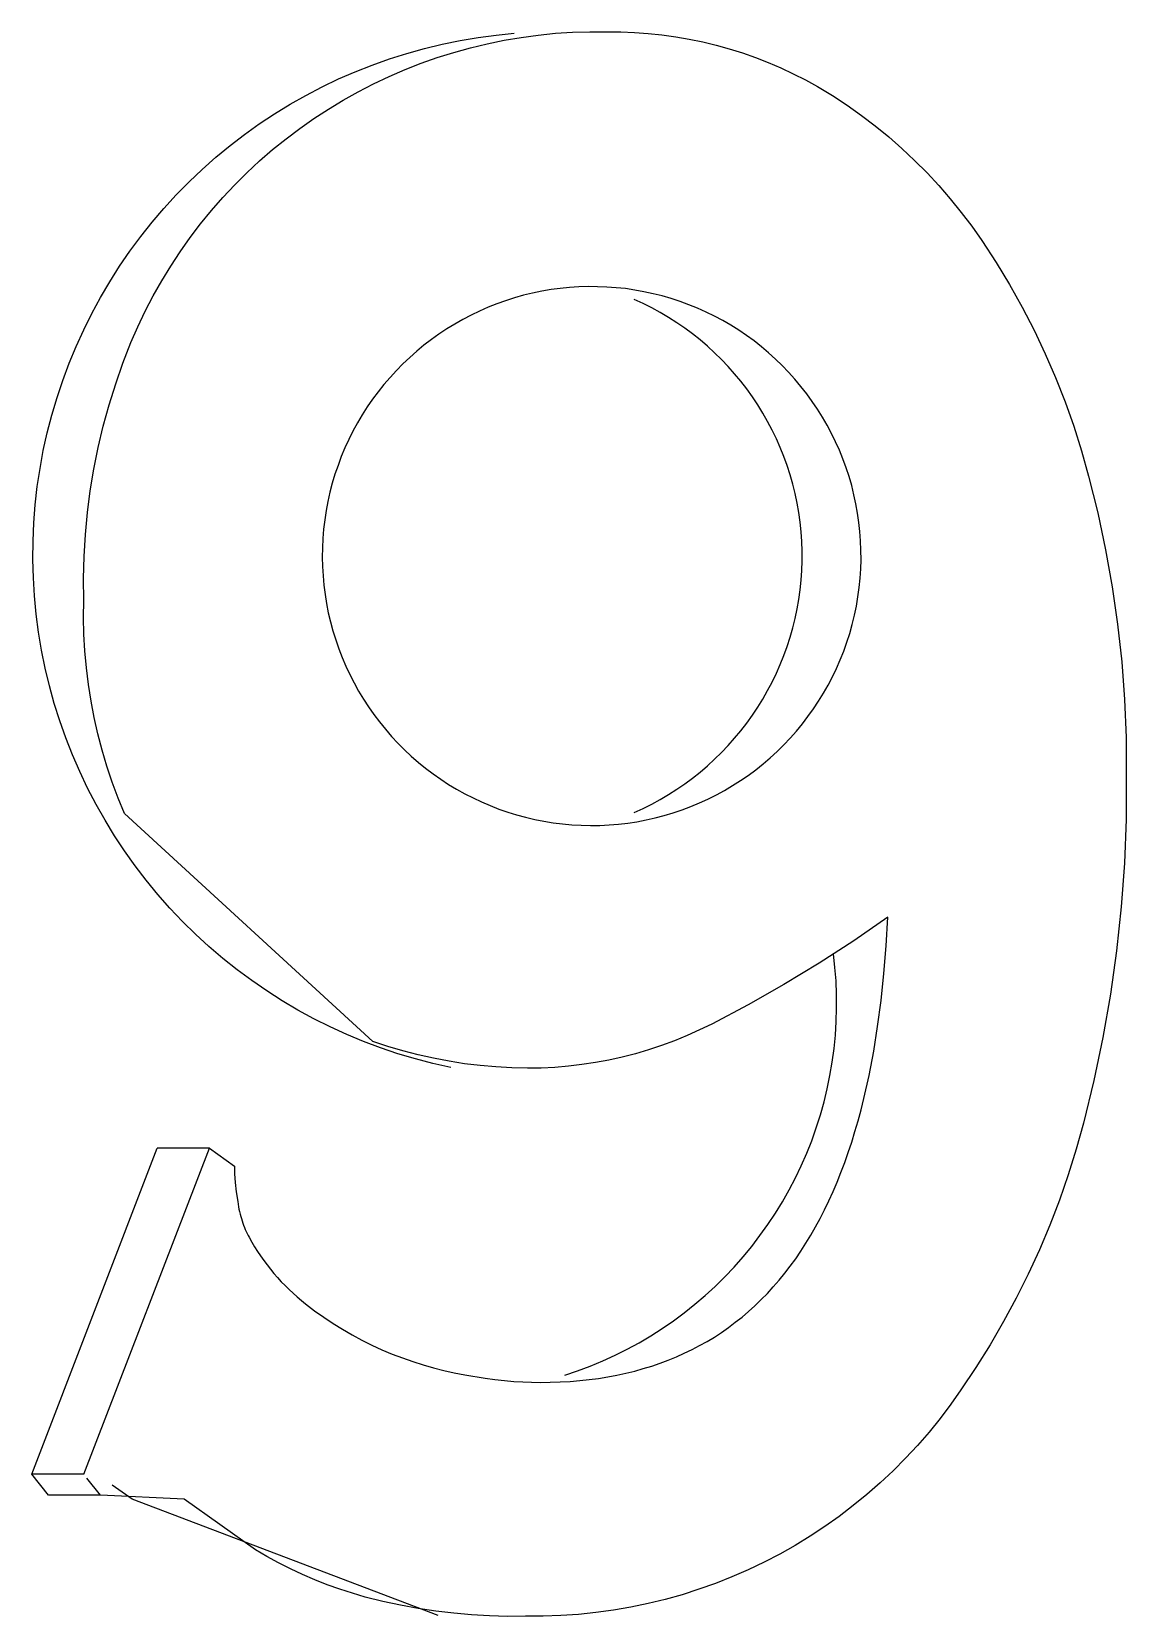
# Model space of a CAD drawing. Header units: millimetres. Extents: x -1480 to 5249, y -840 to 3860.
# Drawn here: x 2446.172 to 2447.437, y 3065.973 to 3067.803 of the extents above; entities that cross this region are included whole.
import ezdxf

# ---------------------------------------------------------------- set-up
doc = ezdxf.new("R2010")
doc.units = ezdxf.units.MM
doc.header["$MEASUREMENT"] = 0
doc.layers.add('Utwórz2D linie widoczne', color=7, linetype='Continuous', true_color=0x000000)

msp = doc.modelspace()

# ---------------------------------------------------------------- linework, layer by layer
at = {"layer": 'Utwórz2D linie widoczne'}
for p, q in [((2446.6671, 3067.7927), (2446.6879, 3067.7962)), ((2446.6879, 3067.7962), (2446.7087, 3067.7989)), ((2446.7087, 3067.7989), (2446.7297, 3067.801)), ((2446.7181, 3067.793), (2446.7377, 3067.7963)), ((2446.7377, 3067.7963), (2446.7575, 3067.799)), ((2446.7575, 3067.799), (2446.7773, 3067.801)), ((2446.7773, 3067.801), (2446.7972, 3067.8023)), ((2446.7972, 3067.8023), (2446.8171, 3067.8029)), ((2446.8171, 3067.8029), (2446.8371, 3067.8028)), ((2446.8371, 3067.8028), (2446.8529, 3067.8027)), ((2446.8529, 3067.8027), (2446.8688, 3067.8021)), ((2446.8688, 3067.8021), (2446.8846, 3067.8009)), ((2446.8846, 3067.8009), (2446.9004, 3067.7993)), ((2446.9004, 3067.7993), (2446.9162, 3067.7971)), ((2446.9162, 3067.7971), (2446.9318, 3067.7943)), ((2446.9318, 3067.7943), (2446.9474, 3067.7911)), ((2446.5856, 3067.7715), (2446.6057, 3067.7778)), ((2446.6057, 3067.7778), (2446.626, 3067.7835)), ((2446.626, 3067.7835), (2446.6464, 3067.7884)), ((2446.6409, 3067.773), (2446.66, 3067.779)), ((2446.6464, 3067.7884), (2446.6671, 3067.7927)), ((2446.66, 3067.779), (2446.6792, 3067.7843)), ((2446.6792, 3067.7843), (2446.6985, 3067.789)), ((2446.6985, 3067.789), (2446.7181, 3067.793)), ((2446.9474, 3067.7911), (2446.9628, 3067.7874)), ((2446.9628, 3067.7874), (2446.9781, 3067.7831)), ((2446.9781, 3067.7831), (2446.9933, 3067.7784)), ((2446.9933, 3067.7784), (2447.0083, 3067.7731)), ((2446.5268, 3067.7483), (2446.5461, 3067.7567)), ((2446.5461, 3067.7567), (2446.5657, 3067.7644)), ((2446.5657, 3067.7644), (2446.5856, 3067.7715)), ((2446.5853, 3067.7513), (2446.6036, 3067.7592)), ((2446.6036, 3067.7592), (2446.6221, 3067.7664)), ((2446.6221, 3067.7664), (2446.6409, 3067.773)), ((2447.0083, 3067.7731), (2447.0231, 3067.7674)), ((2447.0231, 3067.7674), (2447.0377, 3067.7611)), ((2447.0377, 3067.7611), (2447.0521, 3067.7544)), ((2446.4891, 3067.7294), (2446.5078, 3067.7392)), ((2446.5078, 3067.7392), (2446.5268, 3067.7483)), ((2446.5495, 3067.7336), (2446.5673, 3067.7428)), ((2446.5673, 3067.7428), (2446.5853, 3067.7513)), ((2447.0521, 3067.7544), (2447.0662, 3067.7473)), ((2447.0662, 3067.7473), (2447.0802, 3067.7396)), ((2447.0802, 3067.7396), (2447.0974, 3067.7291)), ((2446.4708, 3067.7191), (2446.4891, 3067.7294)), ((2446.5151, 3067.7136), (2446.5321, 3067.7239)), ((2446.5321, 3067.7239), (2446.5495, 3067.7336)), ((2447.0974, 3067.7291), (2447.1142, 3067.718)), ((2446.4353, 3067.6964), (2446.4529, 3067.708)), ((2446.4529, 3067.708), (2446.4708, 3067.7191)), ((2446.4821, 3067.6912), (2446.4984, 3067.7027)), ((2446.4984, 3067.7027), (2446.5151, 3067.7136)), ((2447.1142, 3067.718), (2447.1307, 3067.7063)), ((2447.1307, 3067.7063), (2447.1467, 3067.6941)), ((2446.4015, 3067.6713), (2446.4182, 3067.6841)), ((2446.4182, 3067.6841), (2446.4353, 3067.6964)), ((2446.4662, 3067.6792), (2446.4821, 3067.6912)), ((2447.1467, 3067.6941), (2447.1623, 3067.6814)), ((2446.3852, 3067.6579), (2446.4015, 3067.6713)), ((2446.4356, 3067.6536), (2446.4507, 3067.6667)), ((2446.4507, 3067.6667), (2446.4662, 3067.6792)), ((2447.1623, 3067.6814), (2447.1775, 3067.6681)), ((2447.1775, 3067.6681), (2447.1922, 3067.6543)), ((2446.3694, 3067.6439), (2446.3852, 3067.6579)), ((2446.421, 3067.64), (2446.4356, 3067.6536)), ((2447.1922, 3067.6543), (2447.2065, 3067.64)), ((2446.3394, 3067.6144), (2446.3542, 3067.6294)), ((2446.3542, 3067.6294), (2446.3694, 3067.6439)), ((2446.4069, 3067.626), (2446.421, 3067.64)), ((2447.2065, 3067.64), (2447.2202, 3067.6252)), ((2446.3252, 3067.5988), (2446.3394, 3067.6144)), ((2446.3801, 3067.5964), (2446.3933, 3067.6114)), ((2446.3933, 3067.6114), (2446.4069, 3067.626)), ((2447.2202, 3067.6252), (2447.2334, 3067.61)), ((2446.3115, 3067.5828), (2446.3252, 3067.5988)), ((2446.3675, 3067.581), (2446.3801, 3067.5964)), ((2447.2334, 3067.61), (2447.2461, 3067.5943)), ((2447.2461, 3067.5943), (2447.2583, 3067.5783)), ((2446.2984, 3067.5663), (2446.3115, 3067.5828)), ((2446.3555, 3067.5651), (2446.3675, 3067.581)), ((2447.2583, 3067.5783), (2447.2699, 3067.5618)), ((2446.2859, 3067.5494), (2446.2984, 3067.5663)), ((2446.3439, 3067.5489), (2446.3555, 3067.5651)), ((2447.2699, 3067.5618), (2447.2863, 3067.5366)), ((2446.2739, 3067.532), (2446.2859, 3067.5494)), ((2446.333, 3067.5322), (2446.3439, 3067.5489)), ((2446.2626, 3067.5142), (2446.2739, 3067.532)), ((2446.3226, 3067.5152), (2446.333, 3067.5322)), ((2447.2863, 3067.5366), (2447.3018, 3067.511)), ((2446.2519, 3067.4961), (2446.2626, 3067.5142)), ((2446.3128, 3067.4979), (2446.3226, 3067.5152)), ((2446.751, 3067.5011), (2446.7405, 3067.4985)), ((2446.7616, 3067.5032), (2446.751, 3067.5011)), ((2446.7722, 3067.5051), (2446.7616, 3067.5032)), ((2446.7829, 3067.5065), (2446.7722, 3067.5051)), ((2446.7936, 3067.5076), (2446.7829, 3067.5065)), ((2446.8044, 3067.5083), (2446.7936, 3067.5076)), ((2446.8152, 3067.5086), (2446.8044, 3067.5083)), ((2446.826, 3067.5085), (2446.8152, 3067.5086)), ((2446.8368, 3067.5081), (2446.826, 3067.5085)), ((2446.8476, 3067.5073), (2446.8368, 3067.5081)), ((2446.8583, 3067.5062), (2446.8476, 3067.5073)), ((2446.869, 3067.5046), (2446.8583, 3067.5062)), ((2446.8796, 3067.5027), (2446.869, 3067.5046)), ((2446.8902, 3067.5004), (2446.8796, 3067.5027)), ((2446.9007, 3067.4978), (2446.8902, 3067.5004)), ((2447.3018, 3067.511), (2447.3165, 3067.4848)), ((2446.2419, 3067.4776), (2446.2519, 3067.4961)), ((2446.3036, 3067.4802), (2446.3128, 3067.4979)), ((2446.6996, 3067.4847), (2446.6897, 3067.4804)), ((2446.7096, 3067.4887), (2446.6996, 3067.4847)), ((2446.7198, 3067.4923), (2446.7096, 3067.4887)), ((2446.7301, 3067.4956), (2446.7198, 3067.4923)), ((2446.7405, 3067.4985), (2446.7301, 3067.4956)), ((2446.8785, 3067.4889), (2446.8683, 3067.4935)), ((2446.8885, 3067.4839), (2446.8785, 3067.4889)), ((2446.8983, 3067.4786), (2446.8885, 3067.4839)), ((2446.911, 3067.4948), (2446.9007, 3067.4978)), ((2446.9213, 3067.4914), (2446.911, 3067.4948)), ((2446.9314, 3067.4877), (2446.9213, 3067.4914)), ((2446.9414, 3067.4836), (2446.9314, 3067.4877)), ((2446.9513, 3067.4792), (2446.9414, 3067.4836)), ((2447.3165, 3067.4848), (2447.3302, 3067.4582)), ((2446.2325, 3067.4587), (2446.2419, 3067.4776)), ((2446.295, 3067.4622), (2446.3036, 3067.4802)), ((2446.661, 3067.4654), (2446.6518, 3067.4598)), ((2446.6704, 3067.4707), (2446.661, 3067.4654)), ((2446.6799, 3067.4757), (2446.6704, 3067.4707)), ((2446.6897, 3067.4804), (2446.6799, 3067.4757)), ((2446.9079, 3067.4729), (2446.8983, 3067.4786)), ((2446.9174, 3067.4669), (2446.9079, 3067.4729)), ((2446.9266, 3067.4606), (2446.9174, 3067.4669)), ((2446.961, 3067.4744), (2446.9513, 3067.4792)), ((2446.9705, 3067.4693), (2446.961, 3067.4744)), ((2446.9799, 3067.4639), (2446.9705, 3067.4693)), ((2446.989, 3067.4582), (2446.9799, 3067.4639)), ((2446.2238, 3067.4395), (2446.2325, 3067.4587)), ((2446.287, 3067.4439), (2446.295, 3067.4622)), ((2446.634, 3067.4475), (2446.6254, 3067.4409)), ((2446.6428, 3067.4538), (2446.634, 3067.4475)), ((2446.6518, 3067.4598), (2446.6428, 3067.4538)), ((2446.9356, 3067.454), (2446.9266, 3067.4606)), ((2446.9443, 3067.447), (2446.9356, 3067.454)), ((2446.9529, 3067.4398), (2446.9443, 3067.447)), ((2446.9979, 3067.4521), (2446.989, 3067.4582)), ((2447.0067, 3067.4458), (2446.9979, 3067.4521)), ((2447.0152, 3067.4391), (2447.0067, 3067.4458)), ((2447.3302, 3067.4582), (2447.3431, 3067.4311)), ((2446.2157, 3067.4201), (2446.2238, 3067.4395)), ((2446.2778, 3067.4203), (2446.287, 3067.4439)), ((2446.6171, 3067.4341), (2446.609, 3067.4269)), ((2446.6254, 3067.4409), (2446.6171, 3067.4341)), ((2446.9611, 3067.4322), (2446.9529, 3067.4398)), ((2446.9691, 3067.4244), (2446.9611, 3067.4322)), ((2447.0234, 3067.4322), (2447.0152, 3067.4391)), ((2447.0315, 3067.4249), (2447.0234, 3067.4322)), ((2447.3431, 3067.4311), (2447.355, 3067.4035)), ((2446.2083, 3067.4003), (2446.2157, 3067.4201)), ((2446.2694, 3067.3963), (2446.2778, 3067.4203)), ((2446.5936, 3067.4118), (2446.5863, 3067.4038)), ((2446.6012, 3067.4195), (2446.5936, 3067.4118)), ((2446.609, 3067.4269), (2446.6012, 3067.4195)), ((2446.9768, 3067.4163), (2446.9691, 3067.4244)), ((2446.9843, 3067.408), (2446.9768, 3067.4163)), ((2447.0392, 3067.4174), (2447.0315, 3067.4249)), ((2447.0467, 3067.4097), (2447.0392, 3067.4174)), ((2447.054, 3067.4016), (2447.0467, 3067.4097)), ((2446.2017, 3067.3804), (2446.2083, 3067.4003)), ((2446.2618, 3067.372), (2446.2694, 3067.3963)), ((2446.5793, 3067.3956), (2446.5725, 3067.3872)), ((2446.5863, 3067.4038), (2446.5793, 3067.3956)), ((2446.9914, 3067.3994), (2446.9843, 3067.408)), ((2446.9983, 3067.3905), (2446.9914, 3067.3994)), ((2447.0609, 3067.3934), (2447.054, 3067.4016)), ((2447.0676, 3067.3848), (2447.0609, 3067.3934)), ((2447.355, 3067.4035), (2447.3659, 3067.3756)), ((2446.1957, 3067.3602), (2446.2017, 3067.3804)), ((2446.5661, 3067.3785), (2446.56, 3067.3696)), ((2446.5725, 3067.3872), (2446.5661, 3067.3785)), ((2447.0048, 3067.3814), (2446.9983, 3067.3905)), ((2447.011, 3067.3721), (2447.0048, 3067.3814)), ((2447.0739, 3067.3761), (2447.0676, 3067.3848)), ((2447.08, 3067.3672), (2447.0739, 3067.3761)), ((2447.3659, 3067.3756), (2447.376, 3067.3474)), ((2446.1904, 3067.3398), (2446.1957, 3067.3602)), ((2446.2551, 3067.3475), (2446.2618, 3067.372)), ((2446.5542, 3067.3605), (2446.5487, 3067.3512)), ((2446.56, 3067.3696), (2446.5542, 3067.3605)), ((2447.0169, 3067.3626), (2447.011, 3067.3721)), ((2447.0224, 3067.3529), (2447.0169, 3067.3626)), ((2447.0857, 3067.358), (2447.08, 3067.3672)), ((2447.0911, 3067.3487), (2447.0857, 3067.358)), ((2446.1858, 3067.3192), (2446.1904, 3067.3398)), ((2446.2492, 3067.3228), (2446.2551, 3067.3475)), ((2446.5435, 3067.3417), (2446.5386, 3067.3321)), ((2446.5487, 3067.3512), (2446.5435, 3067.3417)), ((2447.0276, 3067.343), (2447.0224, 3067.3529)), ((2447.0325, 3067.333), (2447.0276, 3067.343)), ((2447.0962, 3067.3391), (2447.0911, 3067.3487)), ((2447.1009, 3067.3294), (2447.0962, 3067.3391)), ((2447.376, 3067.3474), (2447.385, 3067.3188)), ((2446.182, 3067.2985), (2446.1858, 3067.3192)), ((2446.2442, 3067.2979), (2446.2492, 3067.3228)), ((2446.5341, 3067.3223), (2446.53, 3067.3123)), ((2446.5386, 3067.3321), (2446.5341, 3067.3223)), ((2447.037, 3067.3227), (2447.0325, 3067.333)), ((2447.0412, 3067.3124), (2447.037, 3067.3227)), ((2447.1053, 3067.3196), (2447.1009, 3067.3294)), ((2447.1094, 3067.3096), (2447.1053, 3067.3196)), ((2447.385, 3067.3188), (2447.3931, 3067.2899)), ((2446.5262, 3067.3022), (2446.5227, 3067.2919)), ((2446.53, 3067.3123), (2446.5262, 3067.3022)), ((2447.045, 3067.3019), (2447.0412, 3067.3124)), ((2447.0484, 3067.2912), (2447.045, 3067.3019)), ((2447.1131, 3067.2994), (2447.1094, 3067.3096)), ((2447.1165, 3067.2892), (2447.1131, 3067.2994)), ((2446.1789, 3067.2777), (2446.182, 3067.2985)), ((2446.24, 3067.2728), (2446.2442, 3067.2979)), ((2446.5196, 3067.2816), (2446.5169, 3067.2712)), ((2446.5227, 3067.2919), (2446.5196, 3067.2816)), ((2447.0515, 3067.2805), (2447.0484, 3067.2912)), ((2447.1195, 3067.2788), (2447.1165, 3067.2892)), ((2447.3931, 3067.2899), (2447.4037, 3067.2475)), ((2446.1765, 3067.2567), (2446.1789, 3067.2777)), ((2446.2368, 3067.2476), (2446.24, 3067.2728)), ((2446.5169, 3067.2712), (2446.5145, 3067.2606)), ((2447.0541, 3067.2696), (2447.0515, 3067.2805)), ((2447.0565, 3067.2587), (2447.0541, 3067.2696)), ((2447.1221, 3067.2683), (2447.1195, 3067.2788)), ((2447.1244, 3067.2578), (2447.1221, 3067.2683)), ((2446.1748, 3067.2357), (2446.1765, 3067.2567)), ((2446.2344, 3067.2223), (2446.2368, 3067.2476)), ((2446.5125, 3067.25), (2446.5109, 3067.2393)), ((2446.5145, 3067.2606), (2446.5125, 3067.25)), ((2447.0584, 3067.2476), (2447.0565, 3067.2587)), ((2447.0599, 3067.2366), (2447.0584, 3067.2476)), ((2447.1263, 3067.2471), (2447.1244, 3067.2578)), ((2447.1278, 3067.2364), (2447.1263, 3067.2471)), ((2447.4037, 3067.2475), (2447.4128, 3067.2048)), ((2446.1739, 3067.2147), (2446.1748, 3067.2357)), ((2446.5096, 3067.2286), (2446.5087, 3067.2178)), ((2446.5109, 3067.2393), (2446.5096, 3067.2286)), ((2447.0611, 3067.2255), (2447.0599, 3067.2366)), ((2447.129, 3067.2257), (2447.1278, 3067.2364)), ((2446.1737, 3067.1936), (2446.1739, 3067.2147)), ((2446.2329, 3067.197), (2446.2344, 3067.2223)), ((2446.5087, 3067.2178), (2446.5082, 3067.2071)), ((2447.0619, 3067.2143), (2447.0611, 3067.2255)), ((2447.0622, 3067.2031), (2447.0619, 3067.2143)), ((2447.1298, 3067.2149), (2447.129, 3067.2257)), ((2447.1302, 3067.2041), (2447.1298, 3067.2149)), ((2446.1743, 3067.1725), (2446.1737, 3067.1936)), ((2446.2322, 3067.1716), (2446.2329, 3067.197)), ((2446.5082, 3067.2071), (2446.508, 3067.1963)), ((2446.508, 3067.1963), (2446.5083, 3067.1855)), ((2447.0619, 3067.1808), (2447.0622, 3067.1919)), ((2447.0622, 3067.1919), (2447.0622, 3067.2031)), ((2447.1299, 3067.1826), (2447.1303, 3067.1933)), ((2447.1303, 3067.1933), (2447.1302, 3067.2041)), ((2447.4128, 3067.2048), (2447.4205, 3067.1619)), ((2446.1756, 3067.1515), (2446.1743, 3067.1725)), ((2446.2325, 3067.1462), (2446.2322, 3067.1716)), ((2446.5083, 3067.1855), (2446.5089, 3067.1747)), ((2446.5089, 3067.1747), (2446.5099, 3067.1639)), ((2447.0611, 3067.1696), (2447.0619, 3067.1808)), ((2447.1281, 3067.161), (2447.1292, 3067.1718)), ((2447.1292, 3067.1718), (2447.1299, 3067.1826)), ((2446.5099, 3067.1639), (2446.5112, 3067.1532)), ((2446.5112, 3067.1532), (2446.5129, 3067.1426)), ((2447.0584, 3067.1474), (2447.0599, 3067.1585)), ((2447.0599, 3067.1585), (2447.0611, 3067.1696)), ((2447.1267, 3067.1503), (2447.1281, 3067.161)), ((2447.4205, 3067.1619), (2447.4267, 3067.1187)), ((2446.1776, 3067.1305), (2446.1756, 3067.1515)), ((2446.2323, 3067.1267), (2446.2325, 3067.1462)), ((2446.5129, 3067.1426), (2446.515, 3067.132)), ((2447.0541, 3067.1255), (2447.0565, 3067.1364)), ((2447.0565, 3067.1364), (2447.0584, 3067.1474)), ((2447.1227, 3067.1291), (2447.1249, 3067.1397)), ((2447.1249, 3067.1397), (2447.1267, 3067.1503)), ((2446.1803, 3067.1097), (2446.1776, 3067.1305)), ((2446.2328, 3067.1073), (2446.2323, 3067.1267)), ((2446.515, 3067.132), (2446.5175, 3067.1214)), ((2446.5175, 3067.1214), (2446.5203, 3067.111)), ((2447.0515, 3067.1146), (2447.0541, 3067.1255)), ((2447.1172, 3067.1082), (2447.1201, 3067.1186)), ((2447.1201, 3067.1186), (2447.1227, 3067.1291)), ((2447.4267, 3067.1187), (2447.4314, 3067.0753)), ((2446.1838, 3067.0889), (2446.1803, 3067.1097)), ((2446.2339, 3067.0879), (2446.2328, 3067.1073)), ((2446.5203, 3067.111), (2446.5235, 3067.1007)), ((2446.5235, 3067.1007), (2446.527, 3067.0905)), ((2447.045, 3067.0932), (2447.0484, 3067.1039)), ((2447.0484, 3067.1039), (2447.0515, 3067.1146)), ((2447.1103, 3067.0878), (2447.1139, 3067.0979)), ((2447.1139, 3067.0979), (2447.1172, 3067.1082)), ((2446.188, 3067.0682), (2446.1838, 3067.0889)), ((2446.2356, 3067.0686), (2446.2339, 3067.0879)), ((2446.527, 3067.0905), (2446.5309, 3067.0804)), ((2446.5309, 3067.0804), (2446.5352, 3067.0705)), ((2447.037, 3067.0723), (2447.0412, 3067.0827)), ((2447.0412, 3067.0827), (2447.045, 3067.0932)), ((2447.1063, 3067.0777), (2447.1103, 3067.0878)), ((2446.1929, 3067.0477), (2446.188, 3067.0682)), ((2446.238, 3067.0493), (2446.2356, 3067.0686)), ((2446.5352, 3067.0705), (2446.5397, 3067.0607)), ((2447.0276, 3067.052), (2447.0325, 3067.0621)), ((2447.0325, 3067.0621), (2447.037, 3067.0723)), ((2447.0973, 3067.0581), (2447.102, 3067.0678)), ((2447.102, 3067.0678), (2447.1063, 3067.0777)), ((2447.4314, 3067.0753), (2447.4346, 3067.0317)), ((2446.1985, 3067.0274), (2446.1929, 3067.0477)), ((2446.241, 3067.0301), (2446.238, 3067.0493)), ((2446.5397, 3067.0607), (2446.5447, 3067.0511)), ((2446.5447, 3067.0511), (2446.5499, 3067.0416)), ((2447.0224, 3067.0421), (2447.0276, 3067.052)), ((2447.087, 3067.0391), (2447.0923, 3067.0485)), ((2447.0923, 3067.0485), (2447.0973, 3067.0581)), ((2446.2048, 3067.0074), (2446.1985, 3067.0274)), ((2446.2446, 3067.0111), (2446.241, 3067.0301)), ((2446.5499, 3067.0416), (2446.5555, 3067.0324)), ((2446.5555, 3067.0324), (2446.5614, 3067.0233)), ((2447.011, 3067.0229), (2447.0169, 3067.0324)), ((2447.0169, 3067.0324), (2447.0224, 3067.0421)), ((2447.0753, 3067.0209), (2447.0813, 3067.0299)), ((2447.0813, 3067.0299), (2447.087, 3067.0391)), ((2447.4346, 3067.0317), (2447.4364, 3066.9881)), ((2446.2119, 3066.9875), (2446.2048, 3067.0074)), ((2446.2489, 3066.9921), (2446.2446, 3067.0111)), ((2446.5614, 3067.0233), (2446.5676, 3067.0145)), ((2446.5676, 3067.0145), (2446.5741, 3067.0059)), ((2446.9983, 3067.0045), (2447.0048, 3067.0136)), ((2447.0048, 3067.0136), (2447.011, 3067.0229)), ((2447.0625, 3067.0036), (2447.069, 3067.0122)), ((2447.069, 3067.0122), (2447.0753, 3067.0209)), ((2446.2538, 3066.9733), (2446.2489, 3066.9921)), ((2446.5741, 3067.0059), (2446.5809, 3066.9975)), ((2446.5809, 3066.9975), (2446.5879, 3066.9893)), ((2446.5879, 3066.9893), (2446.5953, 3066.9814)), ((2446.9843, 3066.9871), (2446.9914, 3066.9957)), ((2446.9914, 3066.9957), (2446.9983, 3067.0045)), ((2447.0484, 3066.9872), (2447.0556, 3066.9953)), ((2447.0556, 3066.9953), (2447.0625, 3067.0036)), ((2446.2196, 3066.9679), (2446.2119, 3066.9875)), ((2446.2593, 3066.9547), (2446.2538, 3066.9733)), ((2446.5953, 3066.9814), (2446.6029, 3066.9738)), ((2446.6029, 3066.9738), (2446.6108, 3066.9664)), ((2446.9611, 3066.9628), (2446.9691, 3066.9707)), ((2446.9691, 3066.9707), (2446.9768, 3066.9787)), ((2446.9768, 3066.9787), (2446.9843, 3066.9871)), ((2447.0253, 3066.9645), (2447.0333, 3066.9718)), ((2447.0333, 3066.9718), (2447.041, 3066.9794)), ((2447.041, 3066.9794), (2447.0484, 3066.9872)), ((2447.4364, 3066.9881), (2447.4367, 3066.9445)), ((2446.228, 3066.9486), (2446.2196, 3066.9679)), ((2446.2655, 3066.9363), (2446.2593, 3066.9547)), ((2446.6108, 3066.9664), (2446.619, 3066.9593)), ((2446.619, 3066.9593), (2446.6274, 3066.9525)), ((2446.6274, 3066.9525), (2446.636, 3066.946)), ((2446.9443, 3066.9481), (2446.9529, 3066.9553)), ((2446.9529, 3066.9553), (2446.9611, 3066.9628)), ((2447.0087, 3066.9507), (2447.0171, 3066.9575)), ((2447.0171, 3066.9575), (2447.0253, 3066.9645)), ((2446.237, 3066.9295), (2446.228, 3066.9486)), ((2446.2722, 3066.9181), (2446.2655, 3066.9363)), ((2446.636, 3066.946), (2446.6448, 3066.9398)), ((2446.6448, 3066.9398), (2446.6539, 3066.9339)), ((2446.6539, 3066.9339), (2446.6631, 3066.9283)), ((2446.9174, 3066.9282), (2446.9266, 3066.9345)), ((2446.9266, 3066.9345), (2446.9356, 3066.9411)), ((2446.9356, 3066.9411), (2446.9443, 3066.9481)), ((2446.982, 3066.9324), (2446.9911, 3066.9382)), ((2446.9911, 3066.9382), (2447, 3066.9443)), ((2447, 3066.9443), (2447.0087, 3066.9507)), ((2447.4367, 3066.9445), (2447.4364, 3066.8937)), ((2446.2467, 3066.9108), (2446.237, 3066.9295)), ((2446.2796, 3066.9001), (2446.2722, 3066.9181)), ((2446.6631, 3066.9283), (2446.6726, 3066.9231)), ((2446.6726, 3066.9231), (2446.6822, 3066.9182)), ((2446.6822, 3066.9182), (2446.6919, 3066.9136)), ((2446.8885, 3066.9112), (2446.8983, 3066.9165)), ((2446.8983, 3066.9165), (2446.9079, 3066.9222)), ((2446.9079, 3066.9222), (2446.9174, 3066.9282)), ((2446.9437, 3066.9124), (2446.9535, 3066.9169)), ((2446.9535, 3066.9169), (2446.9632, 3066.9217)), ((2446.9632, 3066.9217), (2446.9727, 3066.9269)), ((2446.9727, 3066.9269), (2446.982, 3066.9324)), ((2446.2571, 3066.8925), (2446.2467, 3066.9108)), ((2446.5663, 3066.6369), (2446.2796, 3066.9001)), ((2446.6919, 3066.9136), (2446.7019, 3066.9093)), ((2446.7019, 3066.9093), (2446.7119, 3066.9054)), ((2446.7119, 3066.9054), (2446.7222, 3066.9019)), ((2446.7222, 3066.9019), (2446.7325, 3066.8987)), ((2446.7325, 3066.8987), (2446.7429, 3066.8959)), ((2446.8683, 3066.9015), (2446.8785, 3066.9062)), ((2446.8785, 3066.9062), (2446.8885, 3066.9112)), ((2446.8926, 3066.8952), (2446.9031, 3066.8979)), ((2446.9031, 3066.8979), (2446.9134, 3066.901)), ((2446.9134, 3066.901), (2446.9236, 3066.9044)), ((2446.9236, 3066.9044), (2446.9337, 3066.9083)), ((2446.9337, 3066.9083), (2446.9437, 3066.9124)), ((2446.2681, 3066.8745), (2446.2571, 3066.8925)), ((2446.7429, 3066.8959), (2446.7534, 3066.8934)), ((2446.7534, 3066.8934), (2446.764, 3066.8913)), ((2446.764, 3066.8913), (2446.7747, 3066.8896)), ((2446.7747, 3066.8896), (2446.7854, 3066.8882)), ((2446.7854, 3066.8882), (2446.7961, 3066.8872)), ((2446.7961, 3066.8872), (2446.8069, 3066.8866)), ((2446.8069, 3066.8866), (2446.8177, 3066.8864)), ((2446.8177, 3066.8864), (2446.8285, 3066.8865)), ((2446.8285, 3066.8865), (2446.8393, 3066.887)), ((2446.8393, 3066.887), (2446.8501, 3066.8879)), ((2446.8501, 3066.8879), (2446.8608, 3066.8892)), ((2446.8608, 3066.8892), (2446.8715, 3066.8908)), ((2446.8715, 3066.8908), (2446.8821, 3066.8928)), ((2446.8821, 3066.8928), (2446.8926, 3066.8952)), ((2447.4364, 3066.8937), (2447.4345, 3066.843)), ((2446.2797, 3066.857), (2446.2681, 3066.8745)), ((2446.2919, 3066.8398), (2446.2797, 3066.857)), ((2447.4345, 3066.843), (2447.4308, 3066.7923)), ((2446.3047, 3066.8231), (2446.2919, 3066.8398)), ((2446.3181, 3066.8068), (2446.3047, 3066.8231)), ((2446.3321, 3066.791), (2446.3181, 3066.8068)), ((2446.3465, 3066.7757), (2446.3321, 3066.791)), ((2447.4308, 3066.7923), (2447.4254, 3066.7418)), ((2446.3616, 3066.7609), (2446.3465, 3066.7757)), ((2447.1611, 3066.7804), (2447.122, 3066.7534)), ((2447.1593, 3066.7473), (2447.1611, 3066.7804)), ((2446.3771, 3066.7467), (2446.3616, 3066.7609)), ((2447.122, 3066.7534), (2447.082, 3066.7276)), ((2446.3931, 3066.733), (2446.3771, 3066.7467)), ((2446.4096, 3066.7199), (2446.3931, 3066.733)), ((2447.1002, 3066.7226), (2447.0985, 3066.7381)), ((2447.1567, 3066.7154), (2447.1593, 3066.7473)), ((2447.4254, 3066.7418), (2447.4184, 3066.6916)), ((2446.4265, 3066.7073), (2446.4096, 3066.7199)), ((2447.082, 3066.7276), (2447.0413, 3066.7029)), ((2447.1014, 3066.707), (2447.1002, 3066.7226)), ((2447.1534, 3066.6844), (2447.1567, 3066.7154)), ((2446.4438, 3066.6954), (2446.4265, 3066.7073)), ((2447.0413, 3066.7029), (2446.9999, 3066.6795)), ((2447.102, 3066.6913), (2447.1014, 3066.707)), ((2446.4616, 3066.684), (2446.4438, 3066.6954)), ((2446.4797, 3066.6733), (2446.4616, 3066.684)), ((2446.9999, 3066.6795), (2446.9579, 3066.6572)), ((2447.1021, 3066.6756), (2447.102, 3066.6913)), ((2447.1495, 3066.6545), (2447.1534, 3066.6844)), ((2447.4184, 3066.6916), (2447.4096, 3066.6415)), ((2446.4982, 3066.6632), (2446.4797, 3066.6733)), ((2446.5171, 3066.6538), (2446.4982, 3066.6632)), ((2447.1007, 3066.6444), (2447.1017, 3066.66)), ((2447.1017, 3066.66), (2447.1021, 3066.6756)), ((2446.5362, 3066.645), (2446.5171, 3066.6538)), ((2446.5557, 3066.6369), (2446.5362, 3066.645)), ((2446.9293, 3066.6438), (2446.9147, 3066.6379)), ((2446.9437, 3066.6503), (2446.9293, 3066.6438)), ((2446.9579, 3066.6572), (2446.9437, 3066.6503)), ((2447.0991, 3066.6288), (2447.1007, 3066.6444)), ((2447.1449, 3066.6257), (2447.1495, 3066.6545)), ((2447.4096, 3066.6415), (2447.3992, 3066.5919)), ((2446.5754, 3066.6295), (2446.5557, 3066.6369)), ((2446.5836, 3066.6312), (2446.5663, 3066.6369)), ((2446.5954, 3066.6228), (2446.5754, 3066.6295)), ((2446.6011, 3066.6261), (2446.5836, 3066.6312)), ((2446.6156, 3066.6168), (2446.5954, 3066.6228)), ((2446.6188, 3066.6216), (2446.6011, 3066.6261)), ((2446.8698, 3066.6229), (2446.8545, 3066.619)), ((2446.8849, 3066.6274), (2446.8698, 3066.6229)), ((2446.8999, 3066.6324), (2446.8849, 3066.6274)), ((2446.9147, 3066.6379), (2446.8999, 3066.6324)), ((2447.097, 3066.6133), (2447.0991, 3066.6288)), ((2447.1396, 3066.5979), (2447.1449, 3066.6257)), ((2446.6359, 3066.6115), (2446.6156, 3066.6168)), ((2446.6365, 3066.6176), (2446.6188, 3066.6216)), ((2446.6565, 3066.6069), (2446.6359, 3066.6115)), ((2446.6544, 3066.6142), (2446.6365, 3066.6176)), ((2446.6724, 3066.6114), (2446.6544, 3066.6142)), ((2446.6905, 3066.6092), (2446.6724, 3066.6114)), ((2446.7086, 3066.6076), (2446.6905, 3066.6092)), ((2446.7268, 3066.6066), (2446.7086, 3066.6076)), ((2446.745, 3066.6061), (2446.7268, 3066.6066)), ((2446.7608, 3066.6064), (2446.745, 3066.6061)), ((2446.7766, 3066.6071), (2446.7608, 3066.6064)), ((2446.7923, 3066.6084), (2446.7766, 3066.6071)), ((2446.808, 3066.6103), (2446.7923, 3066.6084)), ((2446.8236, 3066.6127), (2446.808, 3066.6103)), ((2446.8391, 3066.6156), (2446.8236, 3066.6127)), ((2446.8545, 3066.619), (2446.8391, 3066.6156)), ((2447.0944, 3066.5978), (2447.097, 3066.6133)), ((2447.0912, 3066.5825), (2447.0944, 3066.5978)), ((2447.1336, 3066.5712), (2447.1396, 3066.5979)), ((2447.3992, 3066.5919), (2447.3871, 3066.5426)), ((2447.0876, 3066.5673), (2447.0912, 3066.5825)), ((2447.1303, 3066.5582), (2447.1336, 3066.5712)), ((2447.0786, 3066.5373), (2447.0833, 3066.5522)), ((2447.0833, 3066.5522), (2447.0876, 3066.5673)), ((2447.1269, 3066.5455), (2447.1303, 3066.5582)), ((2447.0734, 3066.5225), (2447.0786, 3066.5373)), ((2447.1195, 3066.5208), (2447.1233, 3066.533)), ((2447.1233, 3066.533), (2447.1269, 3066.5455)), ((2447.3871, 3066.5426), (2447.3788, 3066.5127)), ((2446.1724, 3066.1373), (2446.3175, 3066.5138)), ((2446.2325, 3066.1373), (2446.3776, 3066.5138)), ((2446.3776, 3066.5138), (2446.3175, 3066.5138)), ((2446.3776, 3066.5138), (2446.4066, 3066.493)), ((2447.0676, 3066.508), (2447.0734, 3066.5225)), ((2447.1155, 3066.5089), (2447.1195, 3066.5208)), ((2447.3788, 3066.5127), (2447.3696, 3066.4832)), ((2447.0613, 3066.4936), (2447.0676, 3066.508)), ((2447.1071, 3066.4858), (2447.1114, 3066.4972)), ((2447.1114, 3066.4972), (2447.1155, 3066.5089)), ((2446.4066, 3066.493), (2446.4066, 3066.4887)), ((2446.4066, 3066.4887), (2446.4068, 3066.4841)), ((2446.4068, 3066.4841), (2446.4071, 3066.4793)), ((2446.4071, 3066.4793), (2446.4075, 3066.4743)), ((2447.0473, 3066.4656), (2447.0546, 3066.4795)), ((2447.0546, 3066.4795), (2447.0613, 3066.4936)), ((2447.1027, 3066.4747), (2447.1071, 3066.4858)), ((2447.3696, 3066.4832), (2447.3594, 3066.454)), ((2446.4075, 3066.4743), (2446.4087, 3066.4636)), ((2446.4087, 3066.4636), (2446.4103, 3066.4521)), ((2447.0396, 3066.452), (2447.0473, 3066.4656)), ((2447.0932, 3066.4532), (2447.098, 3066.4638)), ((2447.098, 3066.4638), (2447.1027, 3066.4747)), ((2446.4103, 3066.4521), (2446.4113, 3066.4462)), ((2446.4113, 3066.4462), (2446.4118, 3066.4434)), ((2446.4118, 3066.4434), (2446.4124, 3066.4406)), ((2446.4124, 3066.4406), (2446.4131, 3066.4378)), ((2447.0314, 3066.4387), (2447.0396, 3066.452)), ((2447.0831, 3066.4327), (2447.0882, 3066.4428)), ((2447.0882, 3066.4428), (2447.0932, 3066.4532)), ((2447.3594, 3066.454), (2447.3483, 3066.4251)), ((2446.4131, 3066.4378), (2446.4138, 3066.4351)), ((2446.4138, 3066.4351), (2446.4146, 3066.4325)), ((2446.4146, 3066.4325), (2446.4154, 3066.4299)), ((2446.4154, 3066.4299), (2446.4162, 3066.4273)), ((2446.4162, 3066.4273), (2446.4171, 3066.4248)), ((2446.4171, 3066.4248), (2446.4181, 3066.4224)), ((2446.4181, 3066.4224), (2446.419, 3066.42)), ((2447.0136, 3066.4129), (2447.0227, 3066.4256)), ((2447.0227, 3066.4256), (2447.0314, 3066.4387)), ((2447.0723, 3066.4133), (2447.0778, 3066.4229)), ((2447.0778, 3066.4229), (2447.0831, 3066.4327)), ((2447.3483, 3066.4251), (2447.3363, 3066.3966)), ((2446.419, 3066.42), (2446.4201, 3066.4177)), ((2446.4201, 3066.4177), (2446.4212, 3066.4154)), ((2446.4212, 3066.4154), (2446.4223, 3066.4132)), ((2446.4223, 3066.4132), (2446.4235, 3066.411)), ((2446.4235, 3066.411), (2446.4266, 3066.4055)), ((2446.4266, 3066.4055), (2446.4298, 3066.4001)), ((2447.0041, 3066.4004), (2447.0136, 3066.4129)), ((2447.0608, 3066.395), (2447.0666, 3066.404)), ((2447.0666, 3066.404), (2447.0723, 3066.4133)), ((2446.4298, 3066.4001), (2446.4332, 3066.3947)), ((2446.4332, 3066.3947), (2446.4368, 3066.3894)), ((2446.4368, 3066.3894), (2446.4404, 3066.3843)), ((2446.9838, 3066.3766), (2446.9941, 3066.3884)), ((2446.9941, 3066.3884), (2447.0041, 3066.4004)), ((2447.0486, 3066.3777), (2447.0548, 3066.3862)), ((2447.0548, 3066.3862), (2447.0608, 3066.395)), ((2447.3363, 3066.3966), (2447.3234, 3066.3685)), ((2446.4404, 3066.3843), (2446.4442, 3066.3791)), ((2446.4442, 3066.3791), (2446.4482, 3066.3741)), ((2446.4482, 3066.3741), (2446.4522, 3066.3692)), ((2446.4522, 3066.3692), (2446.4564, 3066.3644)), ((2446.973, 3066.3653), (2446.9838, 3066.3766)), ((2447.0357, 3066.3614), (2447.0422, 3066.3694)), ((2447.0422, 3066.3694), (2447.0486, 3066.3777)), ((2447.3234, 3066.3685), (2447.3095, 3066.3408)), ((2446.4564, 3066.3644), (2446.4607, 3066.3597)), ((2446.4607, 3066.3597), (2446.4652, 3066.3552)), ((2446.4652, 3066.3552), (2446.4697, 3066.3507)), ((2446.4697, 3066.3507), (2446.4743, 3066.3464)), ((2446.9503, 3066.3437), (2446.9618, 3066.3543)), ((2446.9618, 3066.3543), (2446.973, 3066.3653)), ((2447.0221, 3066.3462), (2447.029, 3066.3537)), ((2447.029, 3066.3537), (2447.0357, 3066.3614)), ((2446.4743, 3066.3464), (2446.4791, 3066.3421)), ((2446.4791, 3066.3421), (2446.4839, 3066.3381)), ((2446.4839, 3066.3381), (2446.4888, 3066.3341)), ((2446.4888, 3066.3341), (2446.4992, 3066.3262)), ((2446.9261, 3066.3238), (2446.9384, 3066.3336)), ((2446.9384, 3066.3336), (2446.9503, 3066.3437)), ((2447.0004, 3066.3253), (2447.0078, 3066.332)), ((2447.0078, 3066.332), (2447.0151, 3066.339)), ((2447.0151, 3066.339), (2447.0221, 3066.3462)), ((2447.3095, 3066.3408), (2447.2949, 3066.3136)), ((2446.4992, 3066.3262), (2446.5098, 3066.3187)), ((2446.5098, 3066.3187), (2446.5205, 3066.3115)), ((2446.5205, 3066.3115), (2446.5314, 3066.3047)), ((2446.9006, 3066.3056), (2446.9135, 3066.3145)), ((2446.9135, 3066.3145), (2446.9261, 3066.3238)), ((2446.9772, 3066.3069), (2446.9851, 3066.3128)), ((2446.9851, 3066.3128), (2446.9929, 3066.3189)), ((2446.9929, 3066.3189), (2447.0004, 3066.3253)), ((2447.2949, 3066.3136), (2447.2793, 3066.2868)), ((2446.5314, 3066.3047), (2446.5426, 3066.2983)), ((2446.5426, 3066.2983), (2446.5538, 3066.2922)), ((2446.8739, 3066.2892), (2446.8874, 3066.2972)), ((2446.8874, 3066.2972), (2446.9006, 3066.3056)), ((2446.9525, 3066.2907), (2446.9609, 3066.2958)), ((2446.9609, 3066.2958), (2446.9691, 3066.3012)), ((2446.9691, 3066.3012), (2446.9772, 3066.3069)), ((2446.5538, 3066.2922), (2446.5653, 3066.2865)), ((2446.5653, 3066.2865), (2446.577, 3066.2811)), ((2446.577, 3066.2811), (2446.5888, 3066.2762)), ((2446.5888, 3066.2762), (2446.6007, 3066.2716)), ((2446.832, 3066.2682), (2446.8462, 3066.2747)), ((2446.8462, 3066.2747), (2446.8602, 3066.2817)), ((2446.8602, 3066.2817), (2446.8739, 3066.2892)), ((2446.917, 3066.2729), (2446.9262, 3066.277)), ((2446.9262, 3066.277), (2446.9351, 3066.2813)), ((2446.9351, 3066.2813), (2446.9439, 3066.2859)), ((2446.9439, 3066.2859), (2446.9525, 3066.2907)), ((2447.2793, 3066.2868), (2447.2629, 3066.2606)), ((2446.6007, 3066.2716), (2446.6126, 3066.2675)), ((2446.6126, 3066.2675), (2446.6245, 3066.2636)), ((2446.6245, 3066.2636), (2446.6364, 3066.2602)), ((2446.6364, 3066.2602), (2446.6484, 3066.2571)), ((2446.6484, 3066.2571), (2446.6605, 3066.2544)), ((2446.788, 3066.2517), (2446.8028, 3066.2567)), ((2446.8028, 3066.2567), (2446.8175, 3066.2622)), ((2446.8175, 3066.2622), (2446.832, 3066.2682)), ((2446.8587, 3066.254), (2446.8689, 3066.2565)), ((2446.8689, 3066.2565), (2446.8788, 3066.2593)), ((2446.8788, 3066.2593), (2446.8887, 3066.2623)), ((2446.8887, 3066.2623), (2446.8983, 3066.2656)), ((2446.8983, 3066.2656), (2446.9077, 3066.2691)), ((2446.9077, 3066.2691), (2446.917, 3066.2729)), ((2447.2629, 3066.2606), (2447.2457, 3066.2349)), ((2446.6605, 3066.2544), (2446.6726, 3066.2521)), ((2446.6726, 3066.2521), (2446.6962, 3066.2483)), ((2446.6962, 3066.2483), (2446.7075, 3066.2468)), ((2446.7075, 3066.2468), (2446.7185, 3066.2456)), ((2446.7185, 3066.2456), (2446.7292, 3066.2446)), ((2446.7292, 3066.2446), (2446.7397, 3066.244)), ((2446.7397, 3066.244), (2446.7498, 3066.2435)), ((2446.7498, 3066.2435), (2446.7596, 3066.2434)), ((2446.7596, 3066.2434), (2446.7713, 3066.2435)), ((2446.7713, 3066.2435), (2446.7828, 3066.2439)), ((2446.7828, 3066.2439), (2446.7942, 3066.2446)), ((2446.7942, 3066.2446), (2446.8054, 3066.2455)), ((2446.8054, 3066.2455), (2446.8164, 3066.2467)), ((2446.8164, 3066.2467), (2446.8272, 3066.2481)), ((2446.8272, 3066.2481), (2446.8379, 3066.2498)), ((2446.8379, 3066.2498), (2446.8484, 3066.2518)), ((2446.8484, 3066.2518), (2446.8587, 3066.254)), ((2447.2457, 3066.2349), (2447.234, 3066.2182)), ((2447.2217, 3066.2019), (2447.2089, 3066.1861)), ((2447.234, 3066.2182), (2447.2217, 3066.2019)), ((2447.2089, 3066.1861), (2447.1956, 3066.1707)), ((2447.1956, 3066.1707), (2447.1817, 3066.1558)), ((2447.1817, 3066.1558), (2447.1673, 3066.1413)), ((2446.1917, 3066.1134), (2446.1724, 3066.1373)), ((2446.2325, 3066.1373), (2446.1724, 3066.1373)), ((2446.2518, 3066.1134), (2446.236, 3066.133)), ((2447.1673, 3066.1413), (2447.1525, 3066.1274)), ((2446.2518, 3066.1134), (2446.1917, 3066.1134)), ((2446.3485, 3066.1085), (2446.2518, 3066.1134)), ((2446.2884, 3066.1085), (2446.2653, 3066.1249)), ((2447.1371, 3066.114), (2447.1214, 3066.1011)), ((2447.1525, 3066.1274), (2447.1371, 3066.114)), ((2446.6419, 3065.9743), (2446.2884, 3066.1085)), ((2446.4307, 3066.0502), (2446.3485, 3066.1085)), ((2447.1214, 3066.1011), (2447.1051, 3066.0887)), ((2447.0885, 3066.077), (2447.0715, 3066.0657)), ((2447.1051, 3066.0887), (2447.0885, 3066.077)), ((2447.0541, 3066.0551), (2447.0364, 3066.0451)), ((2447.0715, 3066.0657), (2447.0541, 3066.0551)), ((2446.444, 3066.0424), (2446.4307, 3066.0502)), ((2446.4575, 3066.035), (2446.444, 3066.0424)), ((2447.0364, 3066.0451), (2447.0183, 3066.0357)), ((2446.4713, 3066.0281), (2446.4575, 3066.035)), ((2446.4853, 3066.0215), (2446.4713, 3066.0281)), ((2446.4994, 3066.0155), (2446.4853, 3066.0215)), ((2446.9812, 3066.0188), (2446.9623, 3066.0113)), ((2446.9999, 3066.027), (2446.9812, 3066.0188)), ((2447.0183, 3066.0357), (2446.9999, 3066.027)), ((2446.5138, 3066.0098), (2446.4994, 3066.0155)), ((2446.5283, 3066.0046), (2446.5138, 3066.0098)), ((2446.5429, 3065.9999), (2446.5283, 3066.0046)), ((2446.9431, 3066.0045), (2446.9237, 3065.9983)), ((2446.9623, 3066.0113), (2446.9431, 3066.0045)), ((2446.5577, 3065.9956), (2446.5429, 3065.9999)), ((2446.5779, 3065.9906), (2446.5577, 3065.9956)), ((2446.5982, 3065.9862), (2446.5779, 3065.9906)), ((2446.6186, 3065.9824), (2446.5982, 3065.9862)), ((2446.6392, 3065.9793), (2446.6186, 3065.9824)), ((2446.8643, 3065.9838), (2446.8442, 3065.9804)), ((2446.8843, 3065.988), (2446.8643, 3065.9838)), ((2446.9041, 3065.9928), (2446.8843, 3065.988)), ((2446.9237, 3065.9983), (2446.9041, 3065.9928)), ((2446.6598, 3065.9769), (2446.6392, 3065.9793)), ((2446.6805, 3065.975), (2446.6598, 3065.9769)), ((2446.7012, 3065.9739), (2446.6805, 3065.975)), ((2446.722, 3065.9733), (2446.7012, 3065.9739)), ((2446.7427, 3065.9735), (2446.722, 3065.9733)), ((2446.7631, 3065.9735), (2446.7427, 3065.9735)), ((2446.7835, 3065.9741), (2446.7631, 3065.9735)), ((2446.8038, 3065.9755), (2446.7835, 3065.9741)), ((2446.8241, 3065.9776), (2446.8038, 3065.9755)), ((2446.8442, 3065.9804), (2446.8241, 3065.9776))]:
    msp.add_line(p, q, dxfattribs=at)

doc.saveas('drawing.dxf')
